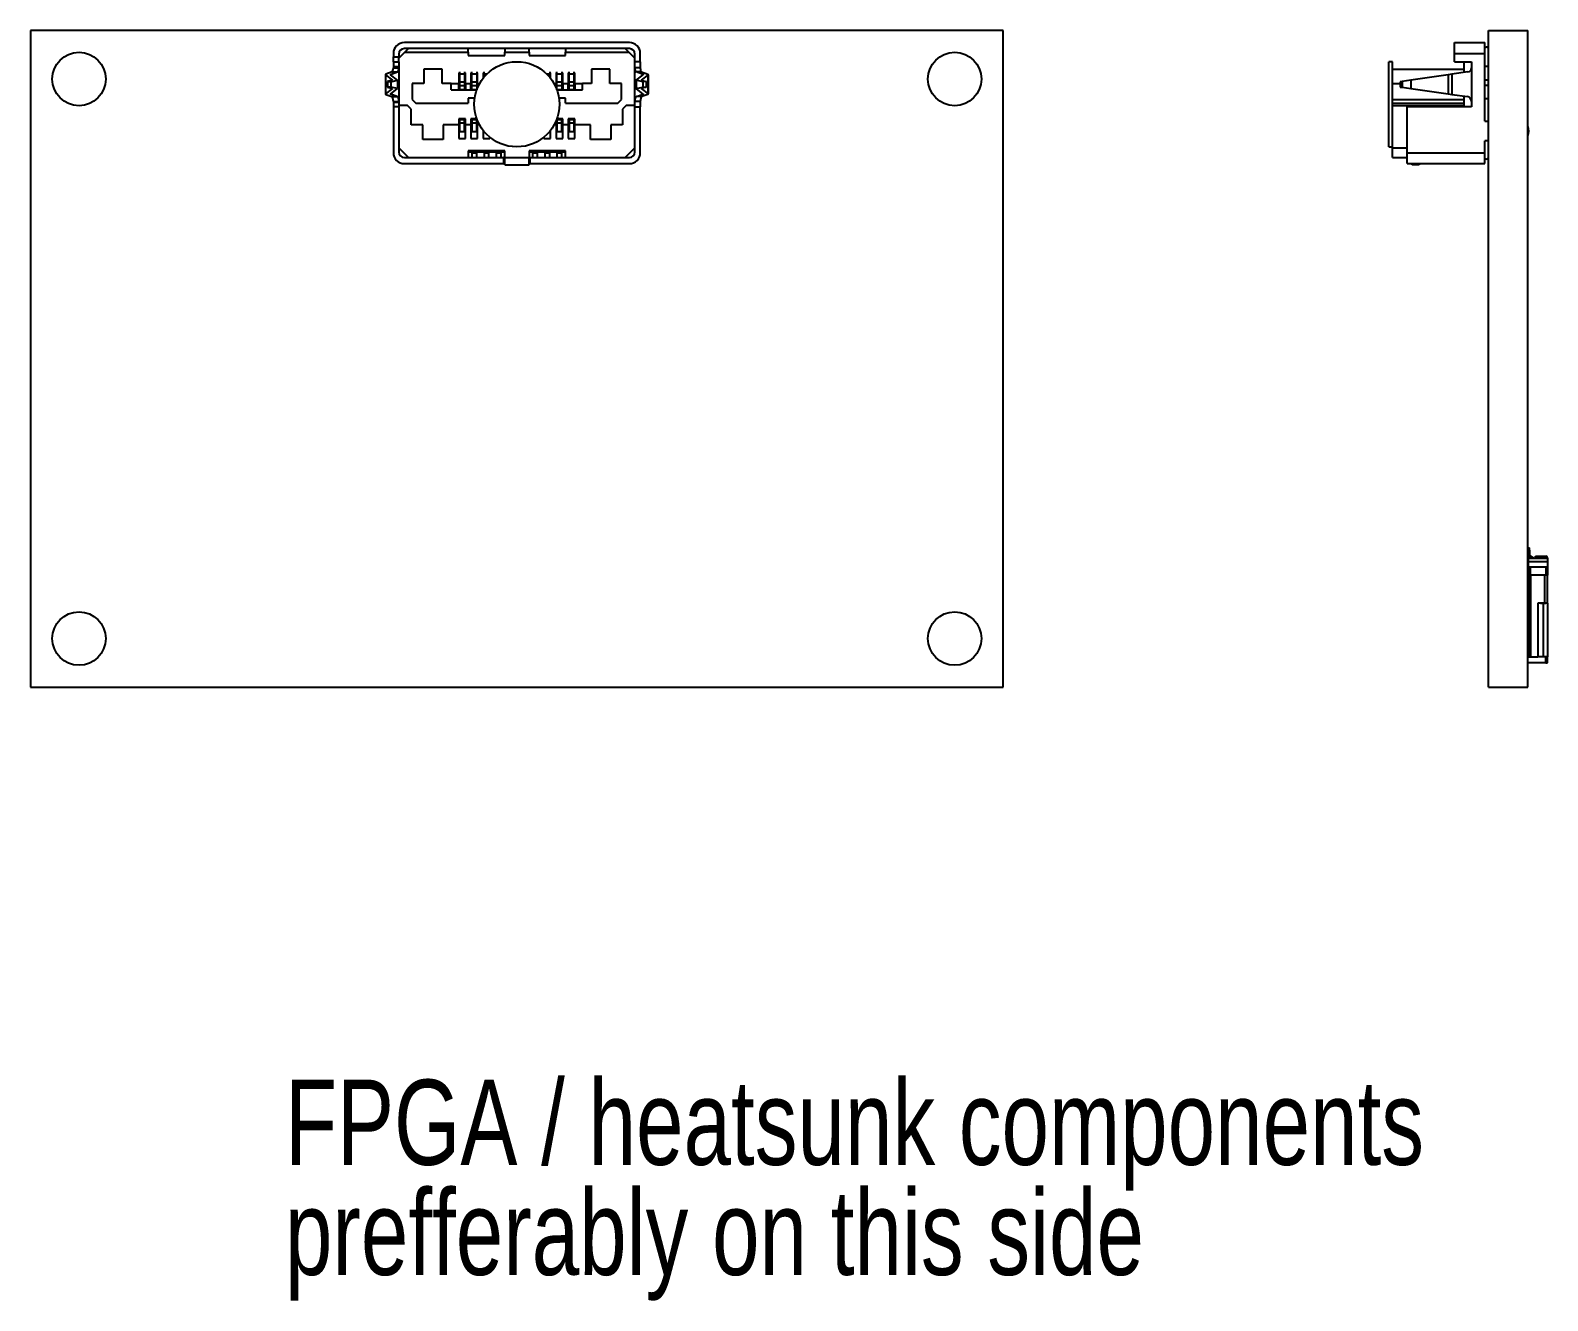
# Model space of a CAD drawing. Header units: millimetres. Extents: x 43 to 167, y 113 to 237.
# Drawn here: x 42.7 to 105.1, y 112.8 to 165 of the extents above; entities that cross this region are included whole.
import ezdxf

# ---------------------------------------------------------------- set-up
doc = ezdxf.new("R2010")
doc.units = ezdxf.units.MM
doc.styles.add('SLDTEXTSTYLE0', font='TXT', dxfattribs={"width": 0.75})

# ---------------------------------------------------------------- blocks, each defined once
blk = doc.blocks.new('SW_NOTE_0')
at = {"color": 0, "linetype": 'Continuous', "lineweight": 0, "char_height": 3.5, "attachment_point": 1, "style": 'SLDTEXTSTYLE0'}
for s, insert in [('FPGA / heatsunk components', (-68.231, 6.302)), ('prefferably on this side', (-68.231, 1.776))]:
    blk.add_mtext(s, dxfattribs=dict(at, insert=insert))

msp = doc.modelspace()

# ---------------------------------------------------------------- linework, layer by layer
at = {"color": 7, "linetype": 'Continuous', "lineweight": 25}
for p, q in [((42.677, 165.04), (42.677, 138.04)), ((82.677, 165.04), (42.677, 165.04)), ((82.677, 138.04), (82.677, 165.04)), ((102.625, 138.04), (102.625, 165.04)), ((102.625, 165.04), (104.235, 165.04)), ((104.235, 138.04), (104.235, 165.04)), ((57.602, 164.09), (57.602, 163.95)), ((58.077, 164.14), (57.827, 163.89)), ((57.827, 164.065), (57.827, 163.95)), ((67.302, 164.54), (58.052, 164.54)), ((67.302, 164.29), (58.052, 164.29)), ((58.227, 164.29), (58.077, 164.14)), ((58.077, 164.14), (60.677, 164.14)), ((60.677, 164.14), (60.677, 164.29)), ((60.677, 164.14), (60.677, 164.01)), ((62.177, 164.29), (62.177, 164.14)), ((62.177, 164.01), (62.177, 164.14)), ((62.177, 164.14), (63.177, 164.14)), ((63.177, 164.14), (63.177, 164.29)), ((63.177, 164.14), (63.177, 164.01)), ((64.677, 164.29), (64.677, 164.14)), ((64.677, 164.01), (64.677, 164.14)), ((64.677, 164.14), (67.277, 164.14)), ((67.277, 164.14), (67.127, 164.29)), ((67.527, 163.89), (67.277, 164.14)), ((67.527, 163.75), (67.527, 164.065)), ((67.752, 163.75), (67.752, 164.09)), ((101.225, 164.54), (102.475, 164.54)), ((101.225, 164.09), (101.225, 164.54)), ((101.225, 164.09), (102.475, 164.09)), ((101.225, 163.75), (101.225, 164.09)), ((102.475, 164.09), (102.475, 164.54)), ((102.475, 164.35), (102.525, 164.35)), ((102.475, 161.3), (102.475, 164.09)), ((57.602, 163.95), (57.827, 163.95)), ((57.602, 163.75), (57.602, 163.95)), ((57.602, 163.75), (57.827, 163.75)), ((57.602, 163.75), (57.602, 163.55)), ((57.602, 163.55), (57.827, 163.55)), ((57.602, 163.55), (57.602, 163.497)), ((57.602, 163.497), (57.827, 163.497)), ((57.827, 163.75), (57.827, 163.95)), ((57.827, 163.75), (57.827, 161.95)), ((58.852, 163.45), (58.852, 162.85)), ((59.602, 163.45), (58.852, 163.45)), ((59.602, 162.85), (59.602, 163.45)), ((60.677, 164.01), (62.177, 164.01)), ((63.177, 164.01), (64.677, 164.01)), ((65.752, 163.45), (65.752, 162.85)), ((66.502, 163.45), (65.752, 163.45)), ((66.502, 162.85), (66.502, 163.45)), ((67.752, 163.75), (67.527, 163.75)), ((67.527, 161.95), (67.527, 163.75)), ((67.752, 163.497), (67.527, 163.497)), ((67.752, 163.75), (67.752, 163.497)), ((98.675, 163.75), (98.525, 163.75)), ((98.525, 160.25), (98.525, 163.75)), ((98.675, 163.45), (98.675, 163.75)), ((98.675, 163.45), (101.625, 163.45)), ((98.675, 162.85), (98.675, 163.45)), ((101.225, 163.75), (101.925, 163.75)), ((101.625, 163.307), (101.625, 163.75)), ((101.925, 163.75), (101.925, 163.497)), ((101.925, 163.497), (101.925, 162.116)), ((102.625, 163.56), (102.475, 163.56)), ((57.276, 163.219), (57.276, 162.42)), ((57.28, 163.212), (57.566, 162.992)), ((57.28, 163.212), (57.28, 162.428)), ((57.546, 163.329), (57.294, 163.233)), ((57.566, 162.992), (57.356, 162.941)), ((57.356, 162.941), (57.503, 162.929)), ((57.356, 162.941), (57.356, 162.698)), ((57.766, 162.992), (57.481, 163.218)), ((57.484, 163.222), (57.771, 163.329)), ((57.484, 163.222), (57.484, 163.216)), ((57.503, 162.929), (57.766, 162.992)), ((57.503, 162.929), (57.503, 162.711)), ((57.546, 163.329), (57.771, 163.329)), ((57.766, 162.992), (57.766, 162.648)), ((58.377, 162.85), (58.377, 162.2)), ((58.852, 162.85), (58.377, 162.85)), ((59.977, 162.85), (59.602, 162.85)), ((59.977, 162.59), (59.977, 162.85)), ((59.977, 162.85), (60.292, 162.85)), ((60.327, 163.3), (60.292, 163.3)), ((60.292, 163.3), (60.292, 162.85)), ((60.292, 162.595), (60.292, 162.85)), ((60.327, 162.85), (60.292, 162.85)), ((60.327, 163.25), (60.327, 163.336)), ((60.327, 163.25), (60.527, 163.25)), ((60.327, 162.92), (60.327, 163.25)), ((60.327, 162.92), (60.527, 162.92)), ((60.327, 162.772), (60.327, 162.92)), ((60.527, 163.336), (60.527, 163.25)), ((60.562, 163.3), (60.527, 163.3)), ((60.527, 163.25), (60.527, 162.92)), ((60.527, 162.92), (60.527, 162.772)), ((60.562, 162.85), (60.527, 162.85)), ((60.562, 162.85), (60.562, 163.3)), ((60.562, 162.85), (60.562, 162.595)), ((60.562, 162.85), (60.792, 162.85)), ((60.827, 163.3), (60.792, 163.3)), ((60.792, 163.3), (60.792, 162.85)), ((60.792, 162.595), (60.792, 162.85)), ((60.827, 162.85), (60.792, 162.85)), ((60.827, 163.25), (60.827, 163.336)), ((60.827, 163.25), (61.027, 163.25)), ((60.827, 162.92), (60.827, 163.25)), ((60.827, 162.92), (61.027, 162.92)), ((60.827, 162.772), (60.827, 162.92)), ((61.027, 163.336), (61.027, 163.25)), ((61.062, 163.3), (61.027, 163.3)), ((61.027, 163.25), (61.027, 162.92)), ((61.027, 162.92), (61.027, 162.772)), ((61.062, 162.85), (61.027, 162.85)), ((61.062, 162.85), (61.062, 163.3)), ((61.062, 162.85), (61.062, 162.674)), ((61.062, 162.85), (61.147, 162.85)), ((61.327, 163.3), (61.292, 163.3)), ((61.292, 163.3), (61.292, 163.069)), ((61.327, 163.25), (61.327, 163.336)), ((61.327, 163.113), (61.327, 163.25)), ((61.327, 163.25), (61.452, 163.25)), ((61.527, 163.336), (61.527, 163.319)), ((63.827, 163.319), (63.827, 163.336)), ((63.901, 163.25), (64.027, 163.25)), ((64.027, 163.336), (64.027, 163.25)), ((64.062, 163.3), (64.027, 163.3)), ((64.027, 163.25), (64.027, 163.113)), ((64.062, 163.069), (64.062, 163.3)), ((64.206, 162.85), (64.292, 162.85)), ((64.327, 163.3), (64.292, 163.3)), ((64.292, 163.3), (64.292, 162.85)), ((64.292, 162.674), (64.292, 162.85)), ((64.327, 162.85), (64.292, 162.85)), ((64.327, 163.25), (64.327, 163.336)), ((64.327, 163.25), (64.527, 163.25)), ((64.327, 162.92), (64.327, 163.25)), ((64.327, 162.92), (64.527, 162.92)), ((64.327, 162.772), (64.327, 162.92)), ((64.527, 163.336), (64.527, 163.25)), ((64.562, 163.3), (64.527, 163.3)), ((64.527, 163.25), (64.527, 162.92)), ((64.527, 162.92), (64.527, 162.772)), ((64.562, 162.85), (64.527, 162.85)), ((64.562, 162.85), (64.562, 163.3)), ((64.562, 162.85), (64.562, 162.595)), ((64.562, 162.85), (64.792, 162.85)), ((64.827, 163.3), (64.792, 163.3)), ((64.792, 163.3), (64.792, 162.85)), ((64.792, 162.595), (64.792, 162.85)), ((64.827, 162.85), (64.792, 162.85)), ((64.827, 163.25), (64.827, 163.336)), ((64.827, 163.25), (65.027, 163.25)), ((64.827, 162.92), (64.827, 163.25)), ((64.827, 162.92), (65.027, 162.92)), ((64.827, 162.772), (64.827, 162.92)), ((65.027, 163.25), (65.027, 163.336)), ((65.062, 163.3), (65.027, 163.3)), ((65.027, 162.92), (65.027, 163.25)), ((65.027, 162.772), (65.027, 162.92)), ((65.062, 162.85), (65.027, 162.85)), ((65.062, 162.85), (65.062, 163.3)), ((65.062, 162.85), (65.062, 162.595)), ((65.062, 162.85), (65.377, 162.85)), ((65.377, 162.59), (65.377, 162.85)), ((65.752, 162.85), (65.377, 162.85)), ((66.977, 162.85), (66.502, 162.85)), ((66.977, 162.2), (66.977, 162.85)), ((67.869, 163.222), (67.582, 163.329)), ((67.807, 163.329), (67.582, 163.329)), ((67.587, 162.992), (67.872, 163.218)), ((67.587, 162.992), (67.587, 162.648)), ((67.85, 162.929), (67.587, 162.992)), ((68.073, 163.212), (67.787, 162.992)), ((67.787, 162.992), (67.998, 162.941)), ((67.807, 163.329), (68.059, 163.233)), ((67.998, 162.941), (67.85, 162.929)), ((67.85, 162.929), (67.85, 162.711)), ((67.869, 163.222), (67.869, 163.216)), ((67.998, 162.941), (67.998, 162.698)), ((68.073, 163.212), (68.073, 162.428)), ((68.077, 162.42), (68.077, 163.219)), ((98.675, 162.2), (98.675, 162.85)), ((98.675, 162.85), (98.986, 162.85)), ((99.075, 162.941), (98.986, 162.929)), ((98.986, 162.929), (98.986, 162.711)), ((99.425, 162.992), (99.075, 162.941)), ((99.075, 162.941), (99.075, 162.698)), ((100.962, 163.212), (99.425, 162.992)), ((99.425, 162.992), (99.425, 162.648)), ((101.112, 163.233), (100.962, 163.212)), ((100.962, 163.212), (100.962, 162.428)), ((101.779, 163.329), (101.112, 163.233)), ((101.112, 163.233), (101.112, 162.406)), ((102.475, 163.01), (102.625, 163.01)), ((57.566, 162.648), (57.28, 162.428)), ((57.294, 162.406), (57.537, 162.314)), ((57.503, 162.711), (57.356, 162.698)), ((57.356, 162.698), (57.566, 162.648)), ((57.481, 162.422), (57.766, 162.648)), ((57.484, 162.424), (57.484, 162.418)), ((57.761, 162.314), (57.484, 162.418)), ((57.766, 162.648), (57.503, 162.711)), ((57.537, 162.314), (57.761, 162.314)), ((58.377, 162.2), (58.527, 162.05)), ((59.977, 162.59), (61.029, 162.59)), ((60.562, 162.595), (60.292, 162.595)), ((60.327, 162.595), (60.327, 162.772)), ((60.327, 162.772), (60.527, 162.772)), ((60.527, 162.772), (60.527, 162.595)), ((60.944, 162.25), (60.677, 162.25)), ((60.677, 162.25), (60.677, 162.05)), ((61.031, 162.595), (60.792, 162.595)), ((60.827, 162.772), (61.027, 162.772)), ((60.827, 162.595), (60.827, 162.772)), ((61.027, 162.772), (61.027, 162.595)), ((64.562, 162.595), (64.322, 162.595)), ((64.324, 162.59), (65.377, 162.59)), ((64.327, 162.772), (64.527, 162.772)), ((64.327, 162.595), (64.327, 162.772)), ((64.677, 162.25), (64.409, 162.25)), ((64.527, 162.772), (64.527, 162.595)), ((64.677, 162.05), (64.677, 162.25)), ((65.062, 162.595), (64.792, 162.595)), ((64.827, 162.772), (65.027, 162.772)), ((64.827, 162.595), (64.827, 162.772)), ((65.027, 162.595), (65.027, 162.772)), ((66.827, 162.05), (66.977, 162.2)), ((67.587, 162.648), (67.85, 162.711)), ((67.872, 162.422), (67.587, 162.648)), ((67.592, 162.314), (67.869, 162.418)), ((67.816, 162.314), (67.592, 162.314)), ((67.998, 162.698), (67.787, 162.648)), ((67.787, 162.648), (68.073, 162.428)), ((68.059, 162.406), (67.816, 162.314)), ((67.85, 162.711), (67.998, 162.698)), ((67.869, 162.424), (67.869, 162.418)), ((98.675, 162.05), (98.675, 162.2)), ((98.675, 162.2), (101.625, 162.2)), ((98.986, 162.711), (99.075, 162.698)), ((99.075, 162.698), (99.425, 162.648)), ((99.425, 162.648), (100.962, 162.428)), ((100.962, 162.428), (101.112, 162.406)), ((101.112, 162.406), (101.754, 162.314)), ((101.625, 161.95), (101.625, 162.333)), ((102.475, 162.79), (102.625, 162.79)), ((102.475, 162.24), (102.625, 162.24)), ((57.602, 162.116), (57.827, 162.116)), ((57.602, 162.116), (57.602, 162.09)), ((57.602, 162.09), (57.827, 162.09)), ((57.602, 162.09), (57.602, 161.89)), ((57.602, 161.89), (57.602, 160.01)), ((57.827, 161.89), (57.602, 161.89)), ((57.827, 161.95), (57.827, 160.21)), ((58.177, 161.95), (57.827, 161.95)), ((58.327, 161.8), (58.177, 161.95)), ((58.327, 161.15), (58.327, 161.8)), ((58.527, 162.05), (60.677, 162.05)), ((64.677, 162.05), (66.827, 162.05)), ((67.177, 161.95), (67.027, 161.8)), ((67.027, 161.8), (67.027, 161.15)), ((67.527, 161.95), (67.177, 161.95)), ((67.752, 162.116), (67.527, 162.116)), ((67.527, 160.21), (67.527, 161.95)), ((67.527, 161.89), (67.752, 161.89)), ((67.752, 162.116), (67.752, 161.89)), ((67.752, 160.01), (67.752, 161.89)), ((98.675, 161.95), (98.675, 162.05)), ((98.675, 162.05), (101.625, 162.05)), ((98.675, 160.21), (98.675, 161.95)), ((98.675, 161.95), (101.625, 161.95)), ((99.275, 160.01), (99.275, 161.89)), ((101.925, 161.89), (99.275, 161.89)), ((101.925, 162.116), (101.925, 161.89)), ((58.812, 161.15), (58.327, 161.15)), ((58.812, 160.55), (58.812, 161.15)), ((59.642, 161.15), (59.642, 160.55)), ((60.292, 161.15), (59.642, 161.15)), ((60.562, 161.4), (60.292, 161.4)), ((60.292, 161.4), (60.292, 161.15)), ((60.292, 161.15), (60.292, 160.6)), ((60.327, 161.15), (60.292, 161.15)), ((60.327, 161.38), (60.327, 161.4)), ((60.327, 161.235), (60.327, 161.38)), ((60.327, 161.38), (60.527, 161.38)), ((60.327, 161.235), (60.527, 161.235)), ((60.327, 160.88), (60.327, 161.235)), ((60.527, 161.38), (60.527, 161.4)), ((60.527, 161.235), (60.527, 161.38)), ((60.527, 160.88), (60.527, 161.235)), ((60.562, 161.15), (60.527, 161.15)), ((60.562, 161.15), (60.562, 161.4)), ((60.562, 160.6), (60.562, 161.15)), ((60.792, 161.15), (60.562, 161.15)), ((61.033, 161.4), (60.792, 161.4)), ((60.792, 161.4), (60.792, 161.15)), ((60.792, 161.15), (60.792, 160.6)), ((60.827, 161.15), (60.792, 161.15)), ((60.827, 161.4), (60.827, 161.38)), ((60.827, 161.38), (60.827, 161.235)), ((60.827, 161.38), (61.027, 161.38)), ((60.827, 161.235), (60.827, 160.88)), ((60.827, 161.235), (61.027, 161.235)), ((61.027, 161.38), (61.027, 161.4)), ((61.027, 161.235), (61.027, 161.38)), ((61.027, 160.88), (61.027, 161.235)), ((61.062, 161.15), (61.027, 161.15)), ((61.062, 161.15), (61.062, 161.326)), ((61.062, 160.6), (61.062, 161.15)), ((61.147, 161.15), (61.062, 161.15)), ((64.292, 161.15), (64.206, 161.15)), ((64.292, 161.326), (64.292, 161.15)), ((64.292, 161.15), (64.292, 160.6)), ((64.327, 161.15), (64.292, 161.15)), ((64.562, 161.4), (64.32, 161.4)), ((64.327, 161.4), (64.327, 161.38)), ((64.327, 161.38), (64.327, 161.235)), ((64.327, 161.38), (64.527, 161.38)), ((64.327, 161.235), (64.527, 161.235)), ((64.327, 161.235), (64.327, 160.88)), ((64.527, 161.38), (64.527, 161.4)), ((64.527, 161.235), (64.527, 161.38)), ((64.527, 160.88), (64.527, 161.235)), ((64.562, 161.15), (64.527, 161.15)), ((64.562, 161.15), (64.562, 161.4)), ((64.562, 160.6), (64.562, 161.15)), ((64.792, 161.15), (64.562, 161.15)), ((65.062, 161.4), (64.792, 161.4)), ((64.792, 161.4), (64.792, 161.15)), ((64.792, 161.15), (64.792, 160.6)), ((64.827, 161.15), (64.792, 161.15)), ((64.827, 161.4), (64.827, 161.38)), ((64.827, 161.38), (65.027, 161.38)), ((64.827, 161.38), (64.827, 161.235)), ((64.827, 161.235), (65.027, 161.235)), ((64.827, 161.235), (64.827, 160.88)), ((65.027, 161.38), (65.027, 161.4)), ((65.027, 161.235), (65.027, 161.38)), ((65.027, 160.88), (65.027, 161.235)), ((65.062, 161.15), (65.027, 161.15)), ((65.062, 161.15), (65.062, 161.4)), ((65.062, 160.6), (65.062, 161.15)), ((65.712, 161.15), (65.062, 161.15)), ((65.712, 160.55), (65.712, 161.15)), ((66.542, 161.15), (66.542, 160.55)), ((67.027, 161.15), (66.542, 161.15)), ((102.475, 161.3), (102.625, 161.3)), ((59.642, 160.55), (58.812, 160.55)), ((60.292, 160.6), (60.562, 160.6)), ((60.327, 160.88), (60.527, 160.88)), ((60.792, 160.6), (61.062, 160.6)), ((60.827, 160.88), (61.027, 160.88)), ((61.292, 160.93), (61.292, 160.6)), ((61.292, 160.6), (61.562, 160.6)), ((61.327, 160.886), (61.327, 160.88)), ((61.327, 160.88), (61.332, 160.88)), ((61.562, 160.6), (61.562, 160.651)), ((63.792, 160.651), (63.792, 160.6)), ((63.792, 160.6), (64.062, 160.6)), ((64.021, 160.88), (64.027, 160.88)), ((64.027, 160.88), (64.027, 160.886)), ((64.062, 160.6), (64.062, 160.93)), ((64.292, 160.6), (64.562, 160.6)), ((64.327, 160.88), (64.527, 160.88)), ((64.792, 160.6), (65.062, 160.6)), ((64.827, 160.88), (65.027, 160.88)), ((66.542, 160.55), (65.712, 160.55)), ((102.625, 160.5), (102.475, 160.5)), ((102.475, 160.01), (102.475, 160.5)), ((57.827, 160.21), (58.227, 159.81)), ((57.827, 160.21), (57.827, 160.035)), ((58.052, 159.81), (58.227, 159.81)), ((58.227, 159.81), (60.677, 159.81)), ((62.177, 160.09), (60.677, 160.09)), ((60.677, 160.09), (60.677, 159.81)), ((60.677, 160.05), (62.177, 160.05)), ((60.677, 159.81), (62.127, 159.81)), ((60.827, 160), (60.827, 160.05)), ((60.827, 160), (61.027, 160)), ((60.827, 160), (60.827, 159.81)), ((61.027, 160.05), (61.027, 160)), ((61.027, 159.81), (61.027, 160)), ((61.327, 160), (61.327, 160.05)), ((61.327, 160), (61.527, 160)), ((61.327, 160), (61.327, 159.81)), ((61.527, 160.05), (61.527, 160)), ((61.527, 159.81), (61.527, 160)), ((61.827, 160), (61.827, 160.05)), ((61.827, 160), (62.027, 160)), ((61.827, 160), (61.827, 159.81)), ((62.027, 160.05), (62.027, 160)), ((62.027, 159.81), (62.027, 160)), ((62.127, 159.81), (62.127, 159.56)), ((62.177, 159.81), (62.127, 159.81)), ((62.177, 159.81), (62.177, 160.09)), ((62.177, 159.81), (63.177, 159.81)), ((62.177, 159.51), (62.177, 159.81)), ((64.677, 160.09), (63.177, 160.09)), ((63.177, 160.09), (63.177, 159.81)), ((63.177, 160.05), (64.677, 160.05)), ((63.177, 159.51), (63.177, 159.81)), ((63.227, 159.81), (63.177, 159.81)), ((63.227, 159.56), (63.227, 159.81)), ((63.227, 159.81), (64.677, 159.81)), ((63.327, 160), (63.327, 160.05)), ((63.327, 160), (63.527, 160)), ((63.327, 160), (63.327, 159.81)), ((63.527, 160.05), (63.527, 160)), ((63.527, 159.81), (63.527, 160)), ((63.827, 160), (63.827, 160.05)), ((63.827, 160), (64.027, 160)), ((63.827, 160), (63.827, 159.81)), ((64.027, 160.05), (64.027, 160)), ((64.027, 159.81), (64.027, 160)), ((64.327, 160), (64.327, 160.05)), ((64.327, 160), (64.527, 160)), ((64.327, 160), (64.327, 159.81)), ((64.527, 160.05), (64.527, 160)), ((64.527, 159.81), (64.527, 160)), ((64.677, 159.81), (64.677, 160.09)), ((64.677, 159.81), (67.127, 159.81)), ((67.127, 159.81), (67.527, 160.21)), ((67.127, 159.81), (67.302, 159.81)), ((67.527, 160.035), (67.527, 160.21)), ((98.525, 160.25), (98.675, 160.25)), ((98.675, 159.81), (98.675, 160.21)), ((98.675, 160.21), (99.275, 160.21)), ((98.675, 159.81), (99.275, 159.81)), ((99.275, 159.753), (99.225, 159.81)), ((99.275, 160.01), (102.475, 160.01)), ((99.275, 159.56), (99.275, 160.01)), ((102.475, 159.56), (102.475, 160.01)), ((102.525, 159.75), (102.475, 159.75)), ((58.052, 159.56), (62.127, 159.56)), ((62.127, 159.56), (62.177, 159.56)), ((62.177, 159.51), (63.177, 159.51)), ((63.177, 159.56), (63.227, 159.56)), ((63.227, 159.56), (67.302, 159.56)), ((99.275, 159.56), (102.475, 159.56)), ((99.488, 159.51), (99.444, 159.56)), ((99.775, 159.51), (99.488, 159.51)), ((99.775, 159.56), (99.775, 159.51)), ((104.235, 143.77), (104.315, 143.77)), ((104.235, 143.67), (104.315, 143.67)), ((104.315, 143.67), (104.315, 143.77)), ((104.315, 143.67), (104.315, 143.48)), ((104.315, 142.94), (104.235, 142.94)), ((104.255, 143.34), (104.255, 143.21)), ((104.255, 143.34), (105.055, 143.34)), ((104.255, 143.21), (105.055, 143.21)), ((104.255, 143.21), (104.255, 142.99)), ((104.255, 142.99), (105.055, 142.99)), ((104.346, 143.34), (104.298, 143.368)), ((104.355, 142.94), (104.315, 142.94)), ((104.315, 142.94), (104.315, 142.79)), ((104.34, 143.437), (104.49, 143.347)), ((104.355, 142.67), (104.355, 142.94)), ((104.555, 143.34), (104.555, 143.42)), ((104.555, 143.42), (104.975, 143.42)), ((104.975, 142.99), (104.975, 142.64)), ((105.055, 143.34), (105.055, 143.21)), ((105.055, 143.21), (105.055, 142.99)), ((105.055, 142.99), (105.055, 142.64)), ((104.235, 142.79), (104.315, 142.79)), ((104.315, 142.64), (104.235, 142.64)), ((104.315, 142.54), (104.235, 142.54)), ((104.235, 142.39), (104.315, 142.39)), ((104.315, 142.79), (104.315, 142.64)), ((104.315, 142.54), (104.315, 142.64)), ((104.365, 142.64), (104.315, 142.64)), ((104.315, 142.39), (104.315, 142.54)), ((104.365, 142.54), (104.315, 142.54)), ((104.315, 142.39), (104.315, 141.79)), ((104.365, 142.54), (104.365, 142.64)), ((104.925, 142.64), (104.365, 142.64)), ((104.365, 141.64), (104.365, 142.54)), ((104.925, 142.64), (104.925, 141.49)), ((105.055, 142.64), (104.925, 142.64)), ((105.055, 141.49), (105.055, 142.64)), ((104.315, 141.79), (104.235, 141.79)), ((104.235, 141.64), (104.315, 141.64)), ((104.315, 141.64), (104.315, 141.79)), ((104.315, 140.49), (104.315, 141.64)), ((104.315, 141.64), (104.365, 141.64)), ((104.365, 140.49), (104.365, 141.64)), ((104.645, 141.49), (104.645, 139.29)), ((104.868, 141.49), (104.645, 141.49)), ((104.759, 141.49), (104.925, 141.49)), ((104.759, 141.49), (104.759, 141.49)), ((104.868, 141.49), (104.868, 139.29)), ((105.055, 141.49), (104.868, 141.49)), ((104.925, 141.49), (104.975, 141.49)), ((104.925, 141.49), (104.925, 141.49)), ((104.975, 141.49), (104.975, 141.49)), ((105.055, 141.49), (105.055, 139.29)), ((105.055, 141.49), (105.055, 141.49)), ((104.315, 140.49), (104.235, 140.49)), ((104.315, 140.34), (104.315, 140.49)), ((104.365, 140.49), (104.315, 140.49)), ((104.365, 139.29), (104.365, 140.49)), ((104.235, 140.34), (104.315, 140.34)), ((104.315, 140.34), (104.315, 139.44)), ((104.315, 139.44), (104.235, 139.44)), ((104.235, 139.29), (104.315, 139.29)), ((104.315, 139.29), (104.315, 139.44)), ((104.315, 139.29), (104.365, 139.29)), ((104.365, 139.29), (104.645, 139.29)), ((104.868, 139.29), (104.645, 139.29)), ((105.055, 139.29), (104.868, 139.29)), ((104.975, 139.29), (104.975, 139.04)), ((104.975, 139.04), (104.975, 139.29)), ((105.055, 139.04), (105.055, 139.29)), ((104.975, 139.04), (104.235, 139.04)), ((104.975, 139.04), (105.055, 139.04)), ((42.677, 138.04), (82.677, 138.04)), ((102.625, 138.04), (104.235, 138.04))]:
    msp.add_line(p, q, dxfattribs=at)
at = {"color": 7, "linetype": 'Continuous', "lineweight": 25, "flags": 128}
msp.add_lwpolyline([(104.361, 142.64), (104.357, 142.654), (104.355, 142.67)], dxfattribs=at)
at = {"color": 7, "linetype": 'Continuous', "lineweight": 25}
for centre, radius in [((44.677, 163.04), 1.1), ((80.677, 163.04), 1.1), ((62.677, 162), 1.75), ((44.677, 140.04), 1.1), ((80.677, 140.04), 1.1)]:
    msp.add_circle(centre, radius, dxfattribs=at)
for centre, radius, start, end in [((58.052, 164.09), 0.45, 90, 180), ((58.052, 164.065), 0.225, 90, 180), ((67.302, 164.09), 0.45, 0, 90), ((67.302, 164.065), 0.225, 0, 90), ((102.525, 164.25), 0.1, 0, 90), ((101.755, 163.497), 0.17, 278.15178, 0), ((101.725, 162.116), 0.2, 0, 81.84822), ((103.775, 160.9), 0.5, 336.92608, 23.07392), ((58.052, 160.01), 0.45, 180, 270), ((58.052, 160.035), 0.225, 180, 270), ((67.302, 160.035), 0.225, 270, 0), ((67.302, 160.01), 0.45, 270, 0), ((102.525, 159.85), 0.1, 270, 0), ((104.365, 143.48), 0.13, 180, 239.03624), ((104.365, 143.48), 0.05, 180, 239.03624), ((104.515, 143.39), 0.05, 239.03624, 270), ((104.975, 143.34), 0.08, 0, 90)]:
    msp.add_arc(centre, radius, start, end, dxfattribs=at)
for centre, major_axis, ratio, start_param, end_param in [((57.537, 163.497), (0, 0.17), 0.378527, 3.283868, 4.712389), ((57.761, 163.497), (0, 0.17), 0.383348, 3.283868, 4.712389), ((67.592, 163.497), (0, 0.17), 0.383348, 1.570796, 2.999317), ((67.816, 163.497), (0, 0.17), 0.378527, 1.570796, 2.999317), ((57.555, 163.219), (0.28, 0), 0.143243, 2.779734, 3.325304), ((57.53, 163.219), (0.05, 0), 0.143243, 2.775524, 3.319966), ((67.823, 163.219), (0.05, 0), 0.143243, 6.104812, 6.649254), ((67.798, 163.219), (0.28, 0), 0.143243, 6.099474, 6.645044), ((57.555, 162.42), (0.28, 0), 0.143243, 2.957882, 3.503451), ((57.53, 162.42), (0.05, 0), 0.143243, 2.96322, 3.507662), ((57.526, 162.116), (0, 0.2), 0.378527, 4.712389, 6.14091), ((57.75, 162.116), (0, 0.2), 0.383348, 4.712389, 6.14091), ((67.603, 162.116), (0, 0.2), 0.383348, 0.142275, 1.570796), ((67.827, 162.116), (0, 0.2), 0.378527, 0.142275, 1.570796), ((67.823, 162.42), (0.05, 0), 0.143243, 5.917116, 6.461558), ((67.798, 162.42), (0.28, 0), 0.143243, 5.921326, 6.466896)]:
    msp.add_ellipse(centre, major_axis=major_axis, ratio=ratio, start_param=start_param, end_param=end_param, dxfattribs=at)

# ---------------------------------------------------------------- block references
at = {"color": 7, "linetype": 'Continuous', "lineweight": 0}
msp.add_blockref('SW_NOTE_0', (121.374, 115.605), dxfattribs=at)

doc.saveas('drawing.dxf')
